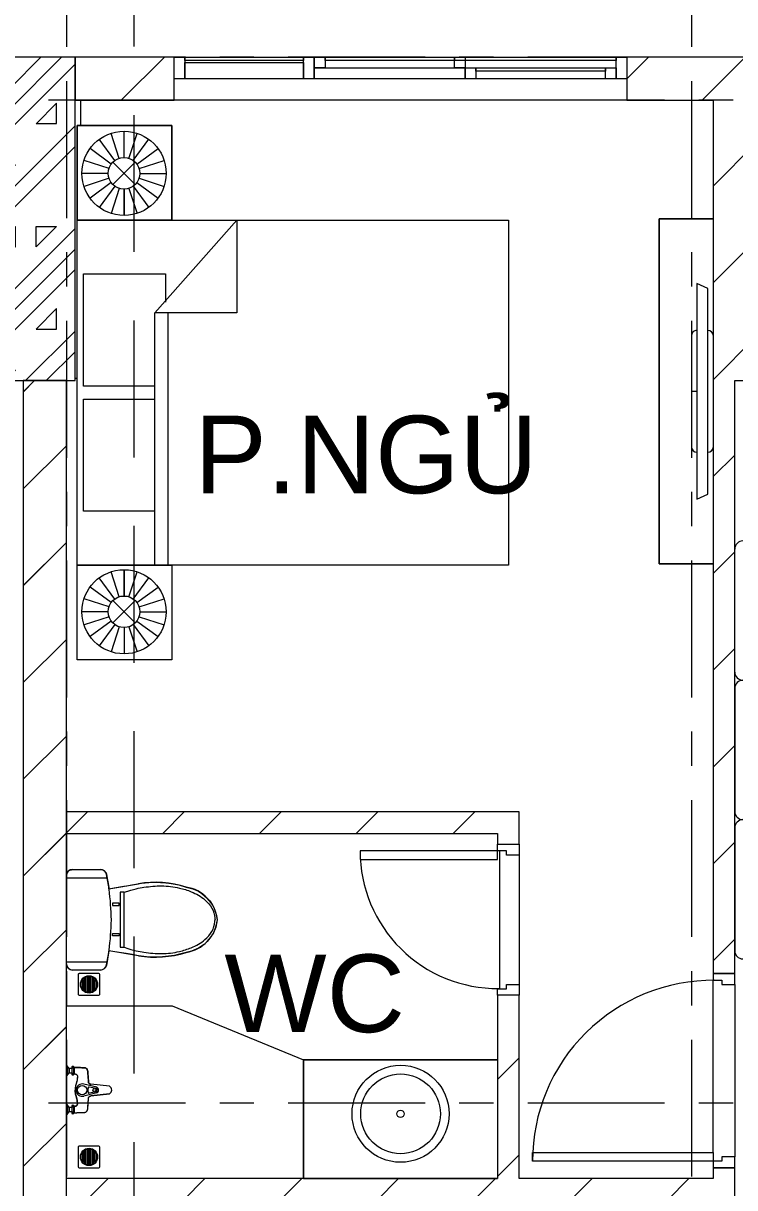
# Model space of a CAD drawing. Header units: millimetres. Extents: x -20144 to 117583, y -11426 to 48263.
# Drawn here: x 16801 to 20100, y 37357 to 42757 of the extents above; entities that cross this region are included whole.
import ezdxf

# ---------------------------------------------------------------- set-up
doc = ezdxf.new("R2010")
doc.units = ezdxf.units.MM
doc.linetypes.add('Grid Line', pattern=[22.225, 12.7, -3.175, 3.175, -3.175])
doc.linetypes.add('HIDDEN2', pattern=[4.7625, 3.175, -1.5875])
for name, color, linetype, lineweight in [('CHU', 181, 'Continuous', 5), ('CUA', 31, 'Continuous', 9), ('HATCH-TUONG', 152, 'Continuous', 9), ('KI-HIEU-1', 151, 'Continuous', 9), ('NET CAT', 3, 'Continuous', 5), ('NET-CAT', 3, 'Continuous', 9), ('NET-THAY', 2, 'Continuous', 15), ('THIET BI', 44, 'Continuous', 5), ('THIET-BI', 44, 'Continuous', 5), ('TRUC', 225, 'Continuous', 5)]:
    doc.layers.add(name, color=color, linetype=linetype, lineweight=lineweight)
doc.styles.add('Arial', font='arial.ttf', dxfattribs={"height": 360})
pattern_1 = [(45, (0, 0), (-224.5064, 224.5064), [])]

# ---------------------------------------------------------------- blocks, each defined once
blk = doc.blocks.new('CUA PHONG NGU - Type 1-398312-MẶT BẰNG TẦNG 24')
at = {"layer": 'CUA'}
for p, q in [((-317.5, 890.3), (-277.5, 890.3)), ((-317.5, 52.3), (-317.5, 890.3)), ((-277.5, 890.3), (-277.5, 52.3)), ((-277.5, 52.3), (-317.5, 52.3))]:
    blk.add_line(p, q, dxfattribs=at)
at = {"layer": 'CUA', "lineweight": 5}
for p, q in [((-318.5, 52.3), (-348.5, 52.3)), ((-348.5, 52.3), (-348.5, -47.7)), ((-318.5, 11.3), (-318.5, 52.3)), ((-298.5, 11.3), (-318.5, 11.3)), ((-298.5, -47.7), (-298.5, 11.3)), ((521.5, 11.3), (501.5, 11.3)), ((501.5, 11.3), (501.5, -47.7)), ((551.5, 52.3), (521.5, 52.3)), ((521.5, 52.3), (521.5, 11.3)), ((551.5, -47.7), (551.5, 52.3)), ((-348.5, -47.7), (-298.5, -47.7)), ((501.5, -47.7), (551.5, -47.7))]:
    blk.add_line(p, q, dxfattribs=at)
blk.add_arc((-317.5, 52.3), 838, 359.5, 90, dxfattribs=at)
blk = doc.blocks.new('CUA WC - Type 1-374201-MẶT BẰNG TẦNG 24')
at = {"layer": 'CUA', "lineweight": 5}
for p, q in [((-248.5, -52.3), (-248.5, 47.7)), ((-248.5, 47.7), (-198.5, 47.7)), ((-198.5, 47.7), (-198.5, -11.3)), ((401.5, 47.7), (451.5, 47.7)), ((401.5, -11.3), (401.5, 47.7)), ((451.5, 47.7), (451.5, -52.3)), ((-218.5, -52.3), (-248.5, -52.3)), ((-218.5, -11.3), (-218.5, -52.3)), ((-198.5, -11.3), (-218.5, -11.3)), ((421.5, -11.3), (401.5, -11.3)), ((421.5, -52.3), (421.5, -11.3)), ((451.5, -52.3), (421.5, -52.3))]:
    blk.add_line(p, q, dxfattribs=at)
at = {"layer": 'CUA'}
for p, q in [((-177.5, -52.3), (-217.5, -52.3)), ((-217.5, -52.3), (-217.5, -690.3)), ((-177.5, -690.3), (-177.5, -52.3)), ((-217.5, -690.3), (-177.5, -690.3))]:
    blk.add_line(p, q, dxfattribs=at)
at = {"layer": 'CUA', "lineweight": 5}
blk.add_arc((-217.5, -52.3), 638, 270, 0.5, dxfattribs=at)
blk = doc.blocks.new('X-PHONG NGU 2 - X-PHONG NGU 2_Recovery_-626354-MẶT BẰNG TẦNG 24')
at = {"layer": 'CUA'}
for p, q in [((-1050, 100), (-1000, 100)), ((-1050, 0), (-1050, 100)), ((-1000, 100), (-450, 100)), ((-1000, 85), (-1000, 100)), ((-1000, 100), (-1000, 0)), ((-450, 85), (-1000, 85)), ((-1000, 75), (-450, 75)), ((-1000, 0), (-1000, 75)), ((-450, 100), (-450, 85)), ((-450, 100), (-400, 100)), ((-450, 0), (-450, 100)), ((-450, 75), (-450, 0)), ((-400, 100), (-350, 100)), ((-400, 50), (-400, 100)), ((-400, 100), (-400, 0)), ((-350, 100), (250, 100)), ((-350, 85), (-350, 100)), ((-350, 100), (-350, 50)), ((250, 85), (-350, 85)), ((250, 100), (1000, 100)), ((250, 85), (250, 100)), ((250, 100), (250, 85)), ((250, 100), (300, 100)), ((250, 50), (250, 100)), ((1000, 85), (250, 85)), ((300, 100), (300, 50)), ((1000, 100), (1000, 85)), ((1000, 100), (1050, 100)), ((1000, 0), (1000, 100)), ((1050, 100), (1050, 0)), ((-1000, 0), (-1050, 0)), ((-450, 0), (-1000, 0)), ((-400, 0), (-450, 0)), ((-400, 50), (300, 50)), ((-400, 0), (-400, 50)), ((-350, 50), (-400, 50)), ((300, 0), (-400, 0)), ((300, 50), (250, 50)), ((300, 50), (300, 0)), ((300, 50), (350, 50)), ((300, 0), (300, 50)), ((350, 0), (300, 0)), ((350, 50), (950, 50)), ((350, 35), (350, 50)), ((350, 50), (350, 0)), ((950, 35), (350, 35)), ((950, 0), (350, 0)), ((950, 50), (950, 35)), ((950, 50), (1000, 50)), ((950, 0), (950, 50)), ((1000, 0), (950, 0)), ((1000, 50), (1000, 0)), ((1050, 0), (1000, 0))]:
    blk.add_line(p, q, dxfattribs=at)
blk = doc.blocks.new('X-SOFA - X-SOFA-629876-MẶT BẰNG TẦNG 24')
at = {"layer": 'THIET BI'}
for p, q in [((-658.4, 959.8), (-658.4, 978.7)), ((-644.3, 992.8), (-295.7, 992.8)), ((-281.5, 978.7), (-281.5, 959.8)), ((-753.8, 360.8), (-753.8, 931.5)), ((-716.2, 969.2), (-658.4, 969.2)), ((-295.7, 945.7), (-644.3, 945.7)), ((-103.7, 969.2), (-281.5, 969.2)), ((-216.7, 360.8), (-216.7, 931.5)), ((-141.3, 360.8), (-141.3, 931.5)), ((-37.7, 969.2), (-103.7, 969.2)), ((0, 360.8), (0, 931.5)), ((-1850, 275), (-1250, 275)), ((-1850, -325), (-1850, 275)), ((-1850, -325), (-1850, 275)), ((-1850, 275), (-1250, 275)), ((-1250, 275), (-1250, -325)), ((-1250, 275), (-1250, -325)), ((-753.8, 285.4), (-753.8, -285.4)), ((-716.2, 323.1), (-37.7, 323.1)), ((-216.7, 285.4), (-216.7, -285.4)), ((-141.3, 285.4), (-141.3, -285.4)), ((0, -285.4), (0, 285.4)), ((-716.2, -323.1), (-103.7, -323.1)), ((-103.7, -323.1), (-37.7, -323.1)), ((-1250, -325), (-1850, -325)), ((-1250, -325), (-1850, -325)), ((-753.8, -360.8), (-753.8, -931.5)), ((-216.7, -360.8), (-216.7, -931.5)), ((-141.3, -360.8), (-141.3, -931.5)), ((0, -360.8), (0, -931.5)), ((-716.2, -969.2), (-658.4, -969.2)), ((-658.4, -959.8), (-658.4, -978.7)), ((-295.7, -945.7), (-644.3, -945.7)), ((-281.5, -978.7), (-281.5, -959.8)), ((-281.5, -969.2), (-103.7, -969.2)), ((-103.7, -969.2), (-37.7, -969.2)), ((-644.3, -992.8), (-295.7, -992.8))]:
    blk.add_line(p, q, dxfattribs=at)
for centre, radius, start, end in [((-644.3, 978.7), 14.1, 90, 180), ((-295.7, 978.7), 14.1, 0, 90), ((-716.2, 931.5), 37.7, 90, 180), ((-644.3, 959.8), 14.1, 180, 270), ((-295.7, 959.8), 14.1, 270, 0), ((-179, 931.5), 37.7, 90, 180), ((-103.7, 931.5), 37.7, 90, 180), ((-37.7, 931.5), 37.7, 0, 90), ((-716.2, 360.8), 37.7, 180, 270), ((-179, 360.8), 37.7, 180, 270), ((-103.7, 360.8), 37.7, 180, 270), ((-37.7, 360.8), 37.7, 270, 0), ((-716.2, 285.4), 37.7, 90, 180), ((-179, 285.4), 37.7, 90, 180), ((-103.7, 285.4), 37.7, 90, 180), ((-37.7, 285.4), 37.7, 360, 90), ((-716.2, -285.4), 37.7, 180, 270), ((-716.2, -360.8), 37.7, 90, 180), ((-179, -285.4), 37.7, 180, 270), ((-179, -360.8), 37.7, 90, 180), ((-103.7, -285.4), 37.7, 180, 270), ((-103.7, -360.8), 37.7, 90, 180), ((-37.7, -285.4), 37.7, 270, 0), ((-37.7, -360.8), 37.7, 360, 90), ((-716.2, -931.5), 37.7, 180, 270), ((-644.3, -959.8), 14.1, 90, 180), ((-295.7, -959.8), 14.1, 0, 90), ((-179, -931.5), 37.7, 180, 270), ((-103.7, -931.5), 37.7, 180, 270), ((-37.7, -931.5), 37.7, 270, 0), ((-644.3, -978.7), 14.1, 180, 270), ((-295.7, -978.7), 14.1, 270, 0)]:
    blk.add_arc(centre, radius, start, end, dxfattribs=at)
blk = doc.blocks.new('X-TV - X-TV-629878-MẶT BẰNG TẦNG 24')
at = {"layer": 'THIET BI'}
for p, q in [((0, -250), (0, -0.1)), ((0, -0.1), (0, -250)), ((322.5, -25), (300, -75)), ((1277.5, -25), (322.5, -25)), ((1300, -75), (1277.5, -25)), ((1600, -0.1), (1600, -250)), ((1600, -250), (1600, -0.1)), ((300, -75), (1300, -75)), ((540, -100), (1060, -100)), ((800, -100), (800, -75)), ((1600, -250), (0, -250)), ((0, -250), (1600, -250))]:
    blk.add_line(p, q, dxfattribs=at)
for centre, start_param, end_param in [((540, -25), 0.006734, 1.570796), ((1060, -25), 4.712389, 6.276452), ((540, -75), 1.570796, 3.141593), ((1060, -75), 3.141593, 4.712389)]:
    blk.add_ellipse(centre, major_axis=(0, 25), ratio=0.9, start_param=start_param, end_param=end_param, dxfattribs=at)
blk = doc.blocks.new('X-GIUONG - X-GIUONG-V30-MẶT BẰNG TẦNG 24')
at = {"layer": 'THIET BI'}
for p, q in [((-800, 2000), (800, 2000)), ((-800, 0), (-800, 2000)), ((-800, 0), (-800, 2000)), ((-800, 2000), (800, 2000)), ((800, 2000), (800, 0)), ((800, 2000), (800, 0)), ((-800, 740), (-370, 740)), ((-370, 360), (-800, 740)), ((-370, 740), (-370, 360)), ((-1239, 439), (-800, 439)), ((-1239, 0), (-1239, 439)), ((-1239, 439), (-1239, 0)), ((-800, 439), (-1239, 439)), ((-800, 439), (-800, 0)), ((-800, 0), (-800, 439)), ((800, 439), (1239, 439)), ((800, 0), (800, 439)), ((800, 439), (1239, 439)), ((800, 0), (800, 439)), ((1239, 439), (1239, 0)), ((1239, 439), (1239, 0)), ((-1039.2, 287), (-1076.9, 402.9)), ((-1016.6, 290.5), (-1016.6, 412.5)), ((-993.9, 287), (-956.3, 402.9)), ((-550, 410), (-420, 410)), ((-550, 30), (-550, 410)), ((-370, 420), (800, 420)), ((993.9, 287), (956.3, 402.9)), ((1016.6, 290.5), (1016.6, 412.5)), ((1039.2, 287), (1076.9, 402.9)), ((-1075.8, 260.4), (-1174.4, 332.1)), ((-1059.6, 276.6), (-1131.2, 375.2)), ((-973.5, 276.6), (-901.9, 375.2)), ((-957.4, 260.4), (-858.7, 332.1)), ((800, 360), (-370, 360)), ((-30, 360), (-30, 30)), ((30, 30), (30, 360)), ((550, 360), (550, 30)), ((957.4, 260.4), (858.7, 332.1)), ((973.5, 276.6), (901.9, 375.2)), ((1059.6, 276.6), (1131.2, 375.2)), ((1075.8, 260.4), (1174.4, 332.1)), ((-1086.1, 240), (-1202.1, 277.7)), ((-947, 240), (-831, 277.7)), ((947, 240), (831, 277.7)), ((1086.1, 240), (1202.1, 277.7)), ((-1089.7, 217.4), (-1211.7, 217.4)), ((-1068.3, 269.1), (-964.8, 165.6)), ((-1068.3, 165.6), (-964.8, 269.1)), ((-943.4, 217.4), (-821.4, 217.4)), ((-821.4, 217.4), (-943.4, 217.4)), ((943.4, 217.4), (821.4, 217.4)), ((821.4, 217.4), (943.4, 217.4)), ((1068.3, 269.1), (964.8, 165.6)), ((1068.3, 165.6), (964.8, 269.1)), ((1089.7, 217.4), (1211.7, 217.4)), ((-1086.1, 194.8), (-1202.1, 157.1)), ((-1075.8, 174.4), (-1174.4, 102.7)), ((-957.4, 174.4), (-858.7, 102.7)), ((-947, 194.8), (-831, 157.1)), ((947, 194.8), (831, 157.1)), ((957.4, 174.4), (858.7, 102.7)), ((1075.8, 174.4), (1174.4, 102.7)), ((1086.1, 194.8), (1202.1, 157.1)), ((-1059.6, 158.2), (-1131.2, 59.5)), ((-1039.2, 147.8), (-1076.9, 31.8)), ((-1016.6, 144.2), (-1016.6, 22.2)), ((-993.9, 147.8), (-956.3, 31.8)), ((-973.5, 158.2), (-901.9, 59.5)), ((973.5, 158.2), (901.9, 59.5)), ((993.9, 147.8), (956.3, 31.8)), ((1016.6, 144.2), (1016.6, 22.2)), ((1039.2, 147.8), (1076.9, 31.8)), ((1059.6, 158.2), (1131.2, 59.5)), ((-800, 0), (-1239, 0)), ((-1239, 0), (-800, 0)), ((800, 0), (-800, 0)), ((800, 0), (-800, 0)), ((-30, 30), (-550, 30)), ((550, 30), (30, 30)), ((1239, 0), (800, 0)), ((1239, 0), (800, 0))]:
    blk.add_line(p, q, dxfattribs=at)
for centre, radius in [((-1016.6, 217.4), 195.1), ((1016.6, 217.4), 195.1), ((-1016.6, 217.4), 73.2), ((1016.6, 217.4), 73.2)]:
    blk.add_circle(centre, radius, dxfattribs=at)
blk = doc.blocks.new('X-XI - X-XI-V32-MẶT BẰNG TẦNG 24')
at = {"layer": 'THIET-BI'}
for p, q in [((-121.7, 628.9), (-100.2, 653.8)), ((-100.2, 653.8), (-87.5, 664.8)), ((-87.5, 664.8), (-69.9, 676.9)), ((-69.9, 676.9), (-49.6, 687.2)), ((-49.6, 687.2), (-19.9, 696.9)), ((-19.9, 696.9), (0, 700.2)), ((0, 700.2), (34.6, 692.9)), ((34.6, 692.9), (60.8, 681.9)), ((60.8, 681.9), (86, 665.9)), ((86, 665.9), (100.2, 653.8)), ((100.2, 653.8), (114.1, 638.9)), ((-143.5, 587), (-131.8, 612.8)), ((-131.8, 612.8), (-121.7, 628.9)), ((114.1, 638.9), (131.6, 613.2)), ((131.6, 613.2), (145.5, 581)), ((-161.1, 520.9), (-151.4, 555.9)), ((-151.4, 555.9), (-143.5, 587)), ((145.5, 581), (151.4, 555.9)), ((151.4, 555.9), (155.1, 543.7)), ((155.1, 543.7), (161.7, 518.5)), ((-169.6, 474.8), (-166.5, 495.3)), ((-166.5, 495.3), (-161.1, 520.9)), ((161.7, 518.5), (165.2, 502.3)), ((165.2, 502.3), (172.5, 446.5)), ((-173.5, 402.2), (-173.1, 436.1)), ((-173.1, 436.1), (-172.5, 446.5)), ((-172.5, 446.5), (-169.6, 474.8)), ((172.5, 446.5), (173.5, 426.5)), ((-172.5, 383), (-173.5, 402.2)), ((-171, 365.1), (-172.5, 383)), ((173.2, 395.8), (171.6, 371)), ((173.5, 426.5), (173.2, 395.8)), ((-168.9, 349), (-171, 365.1)), ((-164.6, 322), (-168.9, 349)), ((-143.8, 197.5), (-166.7, 335.2)), ((-143.8, 197.5), (-166.7, 335.2)), ((166.7, 335.2), (143.8, 197.5)), ((166.7, 335.2), (143.8, 197.5)), ((166.7, 335.2), (161.7, 304.9)), ((171.6, 371), (166.7, 335.2)), ((-161.5, 303.8), (-164.6, 322)), ((-157.7, 280.9), (-161.5, 303.8)), ((-155.3, 266.3), (-157.7, 280.9)), ((157.2, 277.8), (151.8, 245.3)), ((161.7, 304.9), (157.2, 277.8)), ((-147.8, 221.1), (-155.3, 266.3)), ((-143.8, 197.5), (-147.8, 221.1)), ((-8.6, 267.8), (-127.7, 267.8)), ((-127.7, 267.8), (-127.7, 249.9)), ((-127.7, 249.9), (127.7, 249.9)), ((-76.6, 245), (-76.6, 213.5)), ((-66.1, 245), (-76.6, 245)), ((-66.1, 213.5), (-66.1, 245)), ((127.7, 267.8), (-8.6, 267.8)), ((64, 245), (74.4, 245)), ((64, 213.5), (64, 245)), ((74.4, 245), (74.4, 213.5)), ((127.7, 249.9), (127.7, 267.8)), ((146.9, 216.1), (143.8, 197.5)), ((151.8, 245.3), (146.9, 216.1)), ((-233.2, 157.9), (-232.9, 162.1)), ((-232.9, 162.1), (-231, 169.1)), ((-231, 169.1), (-228, 174.5)), ((-228, 174.5), (-224.2, 178.9)), ((-224.2, 178.9), (-216.9, 183.9)), ((-216.9, 183.9), (-209.4, 186.4)), ((-209.4, 186.4), (-202.4, 187.7)), ((-202.4, 187.7), (-192, 189.7)), ((-194.6, 0.1), (-194.6, 185.7)), ((-192, 189.7), (-184.2, 191.1)), ((-184.2, 191.1), (-168, 193.8)), ((-168, 193.8), (-149.9, 196.6)), ((-149.9, 196.6), (-143.8, 197.5)), ((-76.6, 213.5), (-66.1, 213.5)), ((74.4, 213.5), (64, 213.5)), ((143.8, 197.5), (212.9, 185.5)), ((194.6, 0.1), (194.6, 186.1)), ((212.9, 185.5), (220.8, 181.7)), ((220.8, 181.7), (226.5, 176.5)), ((226.5, 176.5), (231.9, 166.7)), ((231.9, 166.7), (233.2, 157.9)), ((-233.2, 29), (-233.2, 157.9)), ((-233.2, 29), (-233.2, 157.9)), ((-233.2, 45), (-233.2, 157.9)), ((233.2, 157.9), (233.2, 29)), ((233.2, 157.9), (233.2, 29)), ((233.2, 157.9), (233.2, 29)), ((-233.2, 33.2), (-233.2, 45)), ((-230.6, 16.8), (-233.2, 33.2)), ((-227.9, 12.2), (-230.6, 16.8)), ((-222, 6.1), (-227.9, 12.2)), ((-212.4, 1.2), (-222, 6.1)), ((-205.1, 0.1), (-212.4, 1.2)), ((215, 2.1), (204.9, 0.1)), ((219.3, 4.2), (215, 2.1)), ((224.8, 8.5), (219.3, 4.2)), ((227.7, 12), (224.8, 8.5)), ((231.6, 19.3), (227.7, 12)), ((233.2, 29), (231.6, 19.3))]:
    blk.add_line(p, q, dxfattribs=at)
for centre, radius, start, end in [((18.2, 529.6), 171.6, 96.0902, 171.1733), ((18.2, 529.6), 171.6, 96.0902, 171.1733), ((-18.2, 529.6), 171.6, 8.8267, 83.9098), ((-18.2, 529.6), 171.6, 8.8267, 83.9098), ((287.1, 414.4), 460.7, 162.1144, 189.9059), ((287.1, 414.4), 460.7, 162.1144, 189.9059), ((-287.1, 414.4), 460.7, 350.0941, 17.8856), ((-287.1, 414.4), 460.7, 350.0941, 17.8856), ((-204.3, 157.9), 29, 100.1401, 180), ((-204.3, 157.9), 29, 100.1401, 180), ((18.1, -960), 1168.8, 97.9652, 101.2238), ((18.1, -960), 1168.8, 97.9652, 101.2238), ((18.1, -960), 1168.8, 90.8367, 97.8553), ((-16, -957.7), 1166.4, 82.2317, 89.1625), ((-18.1, -960), 1168.8, 78.7762, 82.0348), ((-18.1, -960), 1168.8, 78.7762, 82.0348), ((204.3, 157.9), 29, 0, 79.8599), ((204.3, 157.9), 29, 0, 79.8599), ((-204.3, 29), 29, 180, 268.0956), ((-204.3, 29), 29, 180, 269.3353), ((204.3, 29), 29, 270.6647, 360), ((204.3, 29), 29, 271.9044, 0)]:
    blk.add_arc(centre, radius, start, end, dxfattribs=at)
for points in [[(-127.7, 267.8), (-143.4, 315.6), (-152.2, 364.8), (-160.3, 442.2), (-151, 516.8), (-129.6, 585.3), (-93.5, 652), (-37.5, 689.3), (-2.9, 689.4), (0, 689.4)], [(127.7, 267.8), (143.4, 315.6), (152.2, 364.8), (160.3, 442.2), (151, 516.8), (129.6, 585.3), (93.5, 652), (37.5, 689.3), (2.9, 689.4), (0, 689.4)]]:
    blk.add_open_spline(points, degree=3, knots=[12.724379, 12.724379, 12.724379, 12.724379, 75.096459, 151.912755, 228.70098, 282.501534, 351.034079, 439.49288, 447.51098, 447.51098, 447.51098, 447.51098], dxfattribs=at)
blk = doc.blocks.new('X-LA1 - X-LA-629883-MẶT BẰNG TẦNG 24')
at = {"layer": 'THIET-BI'}
for p, q in [((-450, 550), (449.9, 550)), ((-450, 0), (-450, 550)), ((449.9, 550), (-450, 550)), ((-450, 550), (-450, 0)), ((449.9, 0), (-450, 0)), ((-450, 0), (449.9, 0))]:
    blk.add_line(p, q, dxfattribs=at)
for radius in [225, 185, 17]:
    blk.add_circle((0, 300), radius, dxfattribs=at)
blk = doc.blocks.new('X-SEN - X-SEN-410583-MẶT BẰNG TẦNG 24')
at = {"layer": 'THIET-BI'}
for p, q in [((-67.5, 0), (-112.5, 0)), ((-112.5, 0), (-112.5, -3.8)), ((-112.5, 0), (-67.5, 0)), ((-112.5, -3.8), (-112.5, 0)), ((-67.5, -3.8), (-67.5, 0)), ((-67.5, 0), (-67.5, -3.8)), ((112.5, 0), (67.5, 0)), ((67.5, 0), (67.5, -3.8)), ((67.5, 0), (67.5, -3.8)), ((112.5, 0), (67.5, 0)), ((112.5, -3.8), (112.5, 0)), ((112.5, -3.8), (112.5, 0)), ((-112.5, -3.8), (-99.9, -12.6)), ((-67.5, -3.8), (-112.5, -3.8)), ((-112.5, -3.8), (-99.9, -12.6)), ((-99.9, -25.3), (-107.2, -25.3)), ((-72.8, -25.3), (-107.2, -25.3)), ((-107.2, -34.3), (-105.1, -34.3)), ((-107.2, -34.3), (-72.8, -34.3)), ((-105.1, -34.3), (-105.1, -37.2)), ((-105.1, -34.3), (-105.1, -37.2)), ((-74.9, -34.3), (-105.1, -34.3)), ((-105.1, -37.2), (-74.9, -37.2)), ((-99.9, -12.6), (-99.9, -25.3)), ((-99.9, -12.6), (-80.1, -12.6)), ((-80.1, -12.6), (-99.9, -12.6)), ((-99.9, -12.6), (-99.9, -25.3)), ((-80.1, -12.6), (-67.5, -3.8)), ((-80.1, -12.6), (-67.5, -3.8)), ((-80.1, -25.3), (-80.1, -12.6)), ((-80.1, -25.3), (-80.1, -12.6)), ((-72.8, -25.3), (-80.1, -25.3)), ((-74.9, -37.2), (-74.9, -34.3)), ((-74.9, -34.3), (-72.8, -34.3)), ((-74.9, -37.2), (-74.9, -34.3)), ((67.5, -3.8), (80.1, -12.6)), ((112.5, -3.8), (67.5, -3.8)), ((67.5, -3.8), (80.1, -12.6)), ((80.1, -25.3), (72.8, -25.3)), ((107.2, -25.3), (72.8, -25.3)), ((72.8, -34.3), (74.9, -34.3)), ((72.8, -34.3), (107.2, -34.3)), ((74.9, -34.3), (74.9, -37.2)), ((74.9, -34.3), (74.9, -37.2)), ((105.1, -34.3), (74.9, -34.3)), ((74.9, -37.2), (105.1, -37.2)), ((80.1, -12.6), (80.1, -25.3)), ((99.9, -12.6), (80.1, -12.6)), ((80.1, -12.6), (99.9, -12.6)), ((99.9, -12.6), (80.1, -12.6)), ((80.1, -12.6), (80.1, -25.3)), ((99.9, -12.6), (112.5, -3.8)), ((99.9, -12.6), (112.5, -3.8)), ((99.9, -25.3), (99.9, -12.6)), ((99.9, -25.3), (99.9, -12.6)), ((107.2, -25.3), (99.9, -25.3)), ((105.1, -37.2), (105.1, -34.3)), ((105.1, -34.3), (107.2, -34.3)), ((105.1, -37.2), (105.1, -34.3)), ((-12.9, -141.7), (-27.6, -80.8)), ((-7.7, -139.6), (-13.8, -105.5)), ((7.7, -139.6), (13.8, -105.5)), ((12.9, -141.7), (27.6, -80.8)), ((-27.3, -113.1), (-17.5, -199.2)), ((-17.5, -199.2), (-27.3, -113.1)), ((17.5, -199.2), (27.3, -113.1)), ((17.5, -199.2), (27.3, -113.1))]:
    blk.add_line(p, q, dxfattribs=at)
for centre, radius in [((0, -73.2), 21.5), ((0, -130.1), 7.2)]:
    blk.add_circle(centre, radius, dxfattribs=at)
for centre, radius, start, end in [((-102.9, -29.8), 6.9, 148.0246, 211.9754), ((-102.9, -29.8), 6.9, 148.0246, 211.9754), ((-107.2, -27.1), 1.8, 90, 148.0246), ((-107.2, -27.1), 1.8, 90, 148.0246), ((-107.2, -32.5), 1.8, 211.9754, 270), ((-107.2, -32.5), 1.8, 211.9754, 270), ((-112.5, -29.8), 6.9, 319.2845, 40.7155), ((-94.4, -29.8), 6.9, 139.2845, 220.7155), ((-85.4, -29.8), 6.9, 319.2845, 40.7155), ((-67.5, -29.8), 6.9, 139.2845, 220.7155), ((-72.8, -27.1), 1.8, 31.9754, 90), ((-72.8, -27.1), 1.8, 31.9754, 90), ((-72.8, -32.5), 1.8, 270, 328.0246), ((-72.8, -32.5), 1.8, 270, 328.0246), ((-77.1, -29.8), 6.9, 328.0246, 31.9754), ((-77.1, -29.8), 6.9, 328.0246, 31.9754), ((-0.4, -73.2), 28.3, 89.2517, 195.6693), ((0.4, -73.2), 28.3, 344.3307, 90.7483), ((77.1, -29.8), 6.9, 148.0246, 211.9754), ((77.1, -29.8), 6.9, 148.0246, 211.9754), ((72.8, -27.1), 1.8, 90, 148.0246), ((72.8, -27.1), 1.8, 90, 148.0246), ((72.8, -32.5), 1.8, 211.9754, 270), ((72.8, -32.5), 1.8, 211.9754, 270), ((67.5, -29.8), 6.9, 319.2845, 40.7155), ((85.6, -29.8), 6.9, 139.2845, 220.7155), ((94.6, -29.8), 6.9, 319.2845, 40.7155), ((112.5, -29.8), 6.9, 139.2845, 220.7155), ((107.2, -27.1), 1.8, 31.9754, 90), ((107.2, -27.1), 1.8, 31.9754, 90), ((107.2, -32.5), 1.8, 270, 328.0246), ((107.2, -32.5), 1.8, 270, 328.0246), ((102.9, -29.8), 6.9, 328.0246, 31.9754), ((102.9, -29.8), 6.9, 328.0246, 31.9754), ((-9.4, -104.7), 4.5, 74.0703, 190.1556), ((-0.4, -73.2), 28.3, 254.0703, 270.7483), ((0.4, -73.2), 28.3, 269.2517, 285.9297), ((9.4, -104.7), 4.5, 349.8444, 105.9297), ((0, -134.7), 14.7, 208.4144, 331.5856), ((0, -136.6), 8.24, 201.1294, 338.8706), ((0, -191), 19.3, 205.0481, 334.9519), ((0, -191), 19.3, 205.0481, 334.9519)]:
    blk.add_arc(centre, radius, start, end, dxfattribs=at)
for points, knots in [([(-105.1, -37.2), (-105.1, -39.1), (-104.9, -42.9), (-104.7, -48.5), (-104.5, -54.2), (-104.2, -61.7), (-103.9, -68.4), (-103.8, -73.6), (-103.7, -75.5), (-103.7, -76.7), (-103.6, -77.6), (-103.6, -78.6), (-103.6, -79.8), (-103.6, -81), (-103.5, -81.8), (-103.5, -82.3), (-103.5, -82.6), (-103.4, -83), (-103.4, -83.5), (-103.3, -84.3), (-103.2, -85.5), (-103.1, -86.6), (-102.8, -87.6), (-102.6, -88.2), (-102.3, -88.9), (-101.9, -89.7), (-101.3, -90.8), (-100.6, -91.7), (-100, -92.5), (-99, -93.6), (-97.8, -94.7), (-96.2, -95.8), (-95, -96.6), (-93.7, -97.2), (-92.4, -97.7), (-91.2, -98.1), (-90.3, -98.4), (-89.6, -98.5), (-88.9, -98.7), (-88, -98.8), (-86.8, -99), (-85.6, -99.1), (-84.7, -99.1), (-84, -99.2), (-83.3, -99.3), (-82.3, -99.4), (-81.2, -99.5), (-79.7, -99.6), (-77.9, -99.8), (-75.5, -100), (-72.8, -100.2), (-70, -100.5), (-66.3, -100.8), (-61.6, -101.2), (-56, -101.5), (-51.7, -101.8), (-48.8, -101.9), (-47.3, -101.9), (-46.1, -101.9), (-45.1, -102), (-44.4, -102), (-43.6, -102), (-42.6, -102), (-41.4, -102), (-40.1, -102), (-39.3, -102.1), (-38.8, -102.1), (-38.5, -102.2), (-38.1, -102.2), (-37.6, -102.3), (-36.8, -102.4), (-35.6, -102.6), (-34.3, -103), (-33.2, -103.5), (-32.5, -104), (-31.7, -104.6), (-30.5, -105.7), (-29, -107.6), (-27.9, -110.1), (-27.4, -112), (-27.3, -113.1)], [0, 0, 0, 0, 0.041667, 0.083333, 0.125, 0.166667, 0.25, 0.270833, 0.28125, 0.291667, 0.296875, 0.302083, 0.3125, 0.322917, 0.328125, 0.330729, 0.333333, 0.335938, 0.338542, 0.34375, 0.354167, 0.364583, 0.369792, 0.375, 0.380208, 0.385417, 0.395833, 0.40625, 0.411458, 0.416667, 0.4375, 0.447917, 0.458333, 0.46875, 0.479167, 0.489583, 0.494792, 0.5, 0.505208, 0.510417, 0.520833, 0.53125, 0.536458, 0.541667, 0.546875, 0.552083, 0.5625, 0.572917, 0.583333, 0.604167, 0.625, 0.645833, 0.666667, 0.708333, 0.75, 0.791667, 0.802083, 0.8125, 0.822917, 0.828125, 0.833333, 0.838542, 0.84375, 0.854167, 0.864583, 0.869792, 0.872396, 0.875, 0.877604, 0.880208, 0.885417, 0.895833, 0.90625, 0.916667, 0.921875, 0.927083, 0.9375, 0.958333, 0.979167, 1, 1, 1, 1]), ([(-105.1, -37.2), (-104.5, -52.3), (-103.9, -68.7), (-103.3, -87.5), (-99.6, -93.9), (-92.4, -98.5), (-72.6, -100.1), (-54, -102.2), (-33.9, -102), (-28.7, -107.4), (-27.8, -111), (-27.3, -113.1)], [0, 0, 0, 0, 45.441328, 49.333631, 56.110562, 66.562664, 73.682324, 114.966912, 125.570438, 129.900151, 136.284558, 136.284558, 136.284558, 136.284558]), ([(0, -41), (-2, -40.9), (-5.6, -40.9), (-10.3, -41.2), (-14.4, -41.6), (-18, -42.2), (-21.2, -42.9), (-24.2, -43.7), (-27.1, -44.6), (-30, -45.4), (-32.9, -46.3), (-35.8, -47.2), (-38.8, -47.9), (-41.8, -48.6), (-45.1, -49.2), (-48.4, -49.8), (-51.8, -50.2), (-54.8, -50.5), (-56.9, -50.7), (-58.1, -50.8), (-59, -50.9), (-59.9, -51), (-60.8, -51), (-61.7, -51), (-62.4, -51), (-63, -51), (-63.6, -51), (-64.4, -50.9), (-65.1, -50.8), (-65.7, -50.7), (-66.1, -50.6), (-66.5, -50.5), (-67.1, -50.4), (-68.1, -50.1), (-69.1, -49.6), (-70.1, -49), (-71.1, -48.3), (-72, -47.4), (-72.8, -46.6), (-73.3, -45.8), (-73.8, -45.1), (-74.1, -44.3), (-74.4, -43.5), (-74.6, -42.6), (-74.7, -41.9), (-74.8, -41.3), (-74.8, -40.9), (-74.9, -40.4), (-74.9, -39.8), (-74.9, -38.8), (-74.9, -37.9), (-74.9, -37.2)], [0, 0, 0, 0, 0.041667, 0.083333, 0.125, 0.166667, 0.208333, 0.25, 0.291667, 0.333333, 0.375, 0.416667, 0.458333, 0.5, 0.541667, 0.583333, 0.625, 0.666667, 0.6875, 0.697917, 0.708333, 0.71875, 0.729167, 0.739583, 0.75, 0.755208, 0.760417, 0.770833, 0.78125, 0.786458, 0.791667, 0.796875, 0.802083, 0.8125, 0.833333, 0.84375, 0.854167, 0.875, 0.885417, 0.895833, 0.90625, 0.916667, 0.927083, 0.9375, 0.947917, 0.953125, 0.958333, 0.963542, 0.96875, 0.979167, 1, 1, 1, 1]), ([(-74.9, -37.2), (-74.9, -39.9), (-75, -44.9), (-67.9, -51.6), (-55.3, -50.7), (-39.4, -48.7), (-24.4, -43.4), (-11.8, -40.7), (0, -41)], [0, 0, 0, 0, 8.475038, 15.961674, 29.255673, 47.963091, 70.422589, 93.837243, 93.837243, 93.837243, 93.837243]), ([(74.9, -37.2), (74.9, -37.9), (74.9, -38.8), (74.9, -39.8), (74.9, -40.4), (74.8, -40.9), (74.8, -41.3), (74.7, -41.9), (74.6, -42.6), (74.4, -43.3), (74.3, -43.9), (74.1, -44.4), (73.8, -45.1), (73.3, -45.8), (72.8, -46.6), (72, -47.4), (71.1, -48.3), (70.1, -49), (69.1, -49.6), (68.1, -50.1), (67.1, -50.4), (66.5, -50.5), (66.1, -50.6), (65.7, -50.7), (65.1, -50.8), (64.4, -50.9), (63.5, -51), (62.7, -51), (62.1, -51), (61.5, -51), (60.8, -51), (59.9, -51), (59, -50.9), (58.1, -50.8), (56.9, -50.7), (54.8, -50.5), (51.8, -50.2), (47.2, -49.6), (41.8, -48.7), (36.8, -47.4), (32.9, -46.3), (30, -45.4), (27.1, -44.6), (24.2, -43.7), (21.2, -42.9), (18, -42.2), (14.4, -41.6), (10.3, -41.2), (5.6, -40.9), (2, -40.9), (0, -41)], [0, 0, 0, 0, 0.020833, 0.03125, 0.036458, 0.041667, 0.046875, 0.052083, 0.0625, 0.072917, 0.078125, 0.083333, 0.09375, 0.104167, 0.114583, 0.125, 0.145833, 0.15625, 0.166667, 0.1875, 0.197917, 0.203125, 0.208333, 0.213542, 0.21875, 0.229167, 0.239583, 0.25, 0.255208, 0.260417, 0.270833, 0.28125, 0.291667, 0.302083, 0.3125, 0.333333, 0.375, 0.416667, 0.5, 0.583333, 0.625, 0.666667, 0.708333, 0.75, 0.791667, 0.833333, 0.875, 0.916667, 0.958333, 1, 1, 1, 1]), ([(74.9, -37.2), (74.9, -39.9), (75, -44.9), (67.9, -51.6), (55.3, -50.7), (39.4, -48.7), (24.4, -43.4), (11.8, -40.7), (0, -41)], [0, 0, 0, 0, 8.475038, 15.961674, 29.255673, 47.963091, 70.422589, 93.837243, 93.837243, 93.837243, 93.837243]), ([(27.3, -113.1), (27.4, -112), (27.9, -110.1), (29, -107.6), (30.5, -105.7), (31.7, -104.6), (32.5, -104), (33.2, -103.5), (34.3, -103), (35.6, -102.6), (36.8, -102.4), (37.6, -102.3), (38.1, -102.2), (38.5, -102.2), (38.8, -102.1), (39.3, -102.1), (40.1, -102), (41.4, -102), (42.6, -102), (43.6, -102), (44.4, -102), (45.1, -102), (46.1, -101.9), (47.3, -101.9), (48.8, -101.9), (51.7, -101.8), (57.9, -101.4), (65.3, -100.9), (72.8, -100.2), (76.9, -99.8), (79.7, -99.6), (81.2, -99.5), (82.3, -99.4), (83.3, -99.3), (84, -99.2), (84.7, -99.1), (85.6, -99.1), (86.8, -99), (88, -98.8), (88.9, -98.7), (89.6, -98.5), (90.3, -98.4), (91.2, -98.1), (92.4, -97.7), (93.7, -97.2), (95, -96.6), (96.2, -95.8), (97.8, -94.7), (99.2, -93.4), (100.4, -91.9), (101.3, -90.8), (101.9, -89.7), (102.3, -88.9), (102.6, -88.2), (102.8, -87.6), (103.1, -86.6), (103.2, -85.5), (103.3, -84.3), (103.4, -83.5), (103.4, -83), (103.5, -82.6), (103.5, -82.3), (103.5, -81.8), (103.6, -81), (103.6, -79.8), (103.6, -78.6), (103.6, -77.6), (103.7, -76.7), (103.7, -75.5), (103.8, -73.6), (103.9, -70.3), (104.1, -65.5), (104.5, -54.2), (104.8, -44.8), (105.1, -37.2)], [0, 0, 0, 0, 0.020833, 0.041667, 0.0625, 0.072917, 0.078125, 0.083333, 0.09375, 0.104167, 0.114583, 0.119792, 0.122396, 0.125, 0.127604, 0.130208, 0.135417, 0.145833, 0.15625, 0.161458, 0.166667, 0.171875, 0.177083, 0.1875, 0.197917, 0.208333, 0.25, 0.333333, 0.375, 0.416667, 0.427083, 0.4375, 0.447917, 0.453125, 0.458333, 0.463542, 0.46875, 0.479167, 0.489583, 0.494792, 0.5, 0.505208, 0.510417, 0.520833, 0.53125, 0.541667, 0.552083, 0.5625, 0.583333, 0.59375, 0.604167, 0.614583, 0.619792, 0.625, 0.630208, 0.635417, 0.645833, 0.65625, 0.661458, 0.664062, 0.666667, 0.669271, 0.671875, 0.677083, 0.6875, 0.697917, 0.703125, 0.708333, 0.71875, 0.729167, 0.75, 0.791667, 0.833333, 1, 1, 1, 1]), ([(105.1, -37.2), (104.5, -52.3), (103.9, -68.7), (103.3, -87.5), (99.6, -93.9), (92.4, -98.5), (72.6, -100.1), (54, -102.2), (33.9, -102), (28.7, -107.4), (27.8, -111), (27.3, -113.1)], [0, 0, 0, 0, 45.441328, 49.333631, 56.110562, 66.562664, 73.682324, 114.966912, 125.570438, 129.900151, 136.284558, 136.284558, 136.284558, 136.284558])]:
    blk.add_open_spline(points, degree=3, knots=knots, dxfattribs=at)
blk = doc.blocks.new('X-PHEU - X-PHEU-629889-MẶT BẰNG TẦNG 24')
at = {"layer": 'THIET-BI'}
for p, q in [((25, -29), (25, -121)), ((121, -25), (29, -25)), ((47.5, -51.8), (47.5, -98.2)), ((52.5, -103.1), (52.5, -46.9)), ((57.5, -43.5), (57.5, -106.5)), ((62.5, -108.8), (62.5, -41.2)), ((67.5, -39.8), (67.5, -110.2)), ((72.5, -71.9), (72.5, -39.1)), ((77.5, -39.1), (77.5, -71.9)), ((82.5, -110.2), (82.5, -39.8)), ((87.5, -41.2), (87.5, -108.8)), ((92.5, -106.5), (92.5, -43.5)), ((97.5, -46.9), (97.5, -103.1)), ((102.5, -98.2), (102.5, -51.8)), ((125, -121), (125, -29)), ((42.5, -90.5), (42.5, -59.5)), ((72.5, -110.9), (72.5, -78.1)), ((77.5, -78.1), (77.5, -110.9)), ((107.5, -59.5), (107.5, -90.5)), ((29, -125), (121, -125))]:
    blk.add_line(p, q, dxfattribs=at)
blk.add_circle((75, -75), 40, dxfattribs=at)
for centre, radius, start, end in [((29, -29), 4, 90, 180), ((75, -75), 36, 139.8082, 154.5256), ((75, -75), 36, 119.0853, 128.6822), ((75, -75), 36, 102.0247, 110.3175), ((75, -75), 36, 90, 93.9821), ((75, -75), 36, 86.0179, 90), ((75, -75), 36, 69.6825, 77.9753), ((75, -75), 36, 51.3178, 60.9147), ((75, -75), 36, 25.4744, 40.1918), ((121, -29), 4, 0, 90), ((75, -75), 36, 205.4744, 220.1918), ((75, -75), 36, 231.3178, 240.9147), ((75, -75), 4, 128.6822, 231.3178), ((75, -75), 4, 308.6822, 51.3178), ((75, -75), 36, 299.0853, 308.6822), ((75, -75), 36, 319.8082, 334.5256), ((29, -121), 4, 180, 270), ((75, -75), 36, 249.6825, 257.9753), ((75, -75), 36, 266.0179, 270), ((75, -75), 36, 270, 273.9821), ((75, -75), 36, 282.0247, 290.3175), ((121, -121), 4, 270, 0)]:
    blk.add_arc(centre, radius, start, end, dxfattribs=at)

msp = doc.modelspace()

# ---------------------------------------------------------------- hatches: boundary and pattern name
at = {"layer": 'HATCH-TUONG', "lineweight": 5}
h = msp.add_hatch(dxfattribs=at)
h.set_pattern_fill('FP_2', color=256, style=0, pattern_type=2)
h.set_pattern_definition(pattern_1)
h.paths.add_polyline_path([(20200.4, 42399.9), (20200.4, 42599.9), (19600.4, 42599.9), (19600.4, 42399.9), (20000.4, 42399.9)], flags=0)
h.paths.add_polyline_path([(17500.4, 42399.9), (17500.4, 42599.9), (17040.5, 42599.9), (17040.5, 42399.9)], flags=0)
h = msp.add_hatch(dxfattribs=at)
h.set_pattern_fill('FP_2', color=256, style=0, pattern_type=2)
h.set_pattern_definition(pattern_1)
h.paths.add_polyline_path([(20200.4, 41099.9), (20200.4, 42399.9), (20000.4, 42399.9), (20000.4, 41099.9), (20100.4, 41099.9)], flags=0)
h = msp.add_hatch(dxfattribs=at)
h.set_pattern_fill('FP_2', color=256, style=0, pattern_type=2)
h.set_pattern_definition(pattern_1)
h.paths.add_polyline_path([(17000.4, 34199.9), (17000.4, 41100), (16800.4, 41100), (16800.4, 34199.9), (16903, 34199.9)], flags=0)
h = msp.add_hatch(dxfattribs=at)
h.set_pattern_fill('FP_2', color=256, style=0, pattern_type=2)
h.set_pattern_definition(pattern_1)
h.paths.add_polyline_path([(16800.5, 34199.9), (17000.5, 34199.9), (17000.5, 41100), (16800.5, 41100), (16800.5, 34851.4)], flags=0)
h = msp.add_hatch(dxfattribs=at)
h.set_pattern_fill('FP_2', color=256, style=0, pattern_type=2)
h.set_pattern_definition(pattern_1)
h.paths.add_polyline_path([(20100.4, 37299.9), (20100.4, 37449.9), (20000.4, 37449.9), (20000.4, 37299.9)], flags=0)
h.paths.add_polyline_path([(20100.4, 38349.9), (20100.4, 41099.9), (20000.4, 41099.9), (20000.4, 38349.9)], flags=0)
h = msp.add_hatch(dxfattribs=at)
h.set_pattern_fill('FP_2', color=256, style=0, pattern_type=2)
h.set_pattern_definition(pattern_1)
h.paths.add_polyline_path([(19000.4, 38999.9), (19000.4, 39099.9), (17000.5, 39099.9), (17000.5, 38999.9), (17761.5, 38999.9)], flags=0)
h = msp.add_hatch(dxfattribs=at)
h.set_pattern_fill('FP_2', color=256, style=0, pattern_type=2)
h.set_pattern_definition(pattern_1)
h.paths.add_polyline_path([(19100.4, 37399.9), (19100.4, 38249.9), (19000.4, 38249.9), (19000.4, 37399.9)], flags=0)
h.paths.add_polyline_path([(19100.4, 38949.9), (19100.4, 39099.9), (19000.4, 39099.9), (19000.4, 38949.9)], flags=0)
h = msp.add_hatch(dxfattribs=at)
h.set_pattern_fill('FP_2', color=256, style=0, pattern_type=2)
h.set_pattern_definition(pattern_1)
h.paths.add_polyline_path([(20000.4, 37299.9), (20000.4, 37399.9), (17000.5, 37399.9), (17000.5, 37299.9), (19478.6, 37299.9)], flags=0)
at = {"layer": 'NET CAT'}
h = msp.add_hatch(dxfattribs=at)
h.set_pattern_fill('FP_1', color=256, style=0, pattern_type=2)
h.set_pattern_definition([(45, (95.25, 0), (-476.246, 476.246), []), (45, (190.5, 0), (-476.246, 476.246), []), (45, (0, 0), (-476.246, 476.246), []), (45, (476.25, 0), (-476.246, 476.246), []), (45, (571.5, 0), (-476.246, 476.246), []), (0, (381, 95.25), (0, 952.5), [95.25, -857.25]), (0, (476.25, 190.5), (0, 952.5), [95.25, -857.25]), (45, (381, 95.25), (0, 952.491), [134.684, -1212.342]), (45, (476.25, 95.25), (0, 952.491), [134.684, -1212.342]), (0, (381, 95.25), (0, 952.5), [95.25, -857.25]), (90, (-95.25, 95.25), (-952.5, 6e-14), [95.25, -857.25]), (90, (0, 95.25), (-952.5, 6e-14), [190.5, -762]), (45, (-95.25, 190.5), (0, 952.491), [134.684, -1212.342]), (90, (762, 381), (-952.5, 6e-14), [95.25, -857.25]), (0, (666.75, 381), (0, 952.5), [95.25, -857.25]), (45, (666.75, 381), (0, 952.491), [134.683, -1212.342]), (0, (857.25, 95.25), (0, 952.5), [95.25, -857.25]), (0, (857.25, 571.5), (0, 952.5), [95.25, -857.25]), (90, (1047.75, 666.75), (-952.5, 6e-14), [95.25, -857.25]), (45, (857.25, 571.5), (0, 952.491), [269.367, -1077.659]), (45, (952.5, 571.5), (0, 952.491), [134.683, -1212.342]), (45, (1143, 762), (0, 952.491), [134.684, -1212.342]), (0, (1143, 857.25), (0, 952.5), [95.25, -857.25]), (90, (1143, 762), (-952.5, 6e-14), [95.25, -857.25]), (0, (476.25, 762), (0, 952.5), [95.25, -857.25]), (0, (666.75, 857.25), (0, 952.5), [95.25, -857.25]), (90, (571.5, 762), (-952.5, 6e-14), [95.25, -857.25]), (90, (666.75, 762), (-952.5, 6e-14), [95.25, -857.25]), (45, (476.25, 762), (0, 952.491), [134.684, -1212.342]), (45, (666.75, 762), (0, 952.491), [134.683, -1212.342]), (135, (119, 214.8), (-952.491, 6e-14), [134.684, -1212.342]), (135, (238.1, 333.4), (-952.491, 6e-14), [134.684, -1212.342]), (135, (309.56, 404.8), (-952.491, 6e-14), [134.684, -1212.342]), (135, (333.4, 428.6), (-952.491, 6e-14), [134.683, -1212.342]), (135, (381, 476.25), (-952.491, 6e-14), [134.683, -1212.342]), (135, (404.8, 500.06), (-952.491, 6e-14), [134.684, -1212.342]), (135, (476.25, 571.5), (-952.491, 6e-14), [134.683, -1212.342]), (135, (523.9, 619.1), (-952.491, 6e-14), [134.684, -1212.342]), (45, (119, 214.8), (0, 952.491), [95.25, -1251.776]), (45, (238.1, 333.4), (0, 952.491), [67.361, -1279.665]), (45, (404.8, 500.06), (0, 952.491), [67.361, -1279.665]), (45, (309.56, 595.3), (0, 952.491), [67.361, -1279.665]), (45, (476.25, 571.5), (0, 952.491), [67.361, -1279.665]), (45, (381, 666.75), (0, 952.491), [67.361, -1279.665]), (0, (24.2, 309.5), (0, 952.5), [190.043, -762.457]), (0, (238.1, 523.9), (0, 952.5), [95.25, -857.25])])
h.paths.add_polyline_path([(17040.5, 41099.9), (17040.5, 42599.9), (16740.5, 42599.9), (16740.5, 41099.9)], flags=0)

# ---------------------------------------------------------------- linework, layer by layer
at = {"layer": 'KI-HIEU-1', "linetype": 'HIDDEN2', "ltscale": 200}
msp.add_line((17315.5, -7833.5), (17315.5, 45196.8), dxfattribs=at)
at = {"layer": 'NET CAT', "lineweight": 13}
for p, q in [((17040.5, 42599.9), (16740.5, 42599.9)), ((17040.5, 41099.9), (17040.5, 42599.9)), ((16740.5, 41099.9), (17040.5, 41099.9))]:
    msp.add_line(p, q, dxfattribs=at)
at = {"layer": 'NET-CAT', "lineweight": 15}
for p, q in [((17500.4, 42599.9), (17040.5, 42599.9)), ((17040.5, 42599.9), (17040.5, 42399.9)), ((20200.4, 42599.9), (19600.4, 42599.9)), ((17500.4, 42399.9), (17500.4, 42499.9)), ((19600.4, 42499.9), (19600.4, 42399.9)), ((17040.5, 42399.9), (17500.4, 42399.9)), ((19600.4, 42399.9), (20000.4, 42399.9)), ((20000.4, 42399.9), (20000.4, 41099.9)), ((17000.4, 41100), (16800.4, 41100)), ((16800.5, 41100), (16800.5, 34199.9)), ((17000.5, 41100), (16800.5, 41100)), ((17000.4, 34199.9), (17000.4, 41100)), ((17000.5, 39099.9), (17000.5, 41100)), ((20000.4, 41099.9), (20000.4, 38349.9)), ((20100.4, 41099.9), (20200.4, 41099.9)), ((20100.4, 38349.9), (20100.4, 41099.9)), ((19000.4, 39099.9), (17000.5, 39099.9)), ((19100.4, 39099.9), (19000.4, 39099.9)), ((19100.4, 38949.9), (19100.4, 39099.9)), ((17000.5, 37922.4), (17000.5, 38999.9)), ((17000.5, 38999.9), (19000.4, 38999.9)), ((19000.4, 38999.9), (19000.4, 38949.9)), ((19000.4, 38949.9), (19100.4, 38949.9)), ((20000.4, 38349.9), (20100.4, 38349.9)), ((19100.4, 38249.9), (19000.4, 38249.9)), ((19000.4, 38249.9), (19000.4, 37399.9)), ((19100.4, 37399.9), (19100.4, 38249.9)), ((17000.5, 37742.3), (17000.5, 37877.6)), ((17000.5, 37399.9), (17000.5, 37697.5)), ((20000.4, 37449.9), (20000.4, 37399.9)), ((20100.4, 37449.9), (20000.4, 37449.9)), ((20100.4, 37299.9), (20100.4, 37449.9)), ((19000.4, 37399.9), (17000.5, 37399.9)), ((20000.4, 37399.9), (19100.4, 37399.9))]:
    msp.add_line(p, q, dxfattribs=at)
at = {"layer": 'NET-THAY', "lineweight": 9}
for p, q in [((17065.3, 42399.9), (17065.3, 42283.6)), ((19600.4, 42399.9), (17500.4, 42399.9)), ((17050.5, 41110.1), (17040.5, 41110.1)), ((19010.5, 38279.9), (19010.5, 38919.9)), ((19100.4, 38899.9), (19100.4, 38299.9)), ((20000.4, 37520.9), (20000.4, 38319.9)), ((20100.4, 38299.9), (20100.4, 37499.9)), ((17000.5, 38200), (17490.4, 38200)), ((17490.4, 38200), (18100.5, 37950))]:
    msp.add_line(p, q, dxfattribs=at)
at = {"layer": 'TRUC', "linetype": 'Grid Line', "ltscale": 50}
for p, q in [((17000.5, 43599.9), (17000.5, -4500.1)), ((19900.5, 43599.9), (19900.5, -4500.1)), ((42000.5, 42599.9), (-11036.3, 42599.9)), ((42000.5, 42399.9), (-14407, 42399.9)), ((42000.5, 37749.9), (-12092.4, 37749.9))]:
    msp.add_line(p, q, dxfattribs=at)

# ---------------------------------------------------------------- block references
at = {"lineweight": 9}
for name, p in [('X-PHONG NGU 2 - X-PHONG NGU 2_Recovery_-626354-MẶT BẰNG TẦNG 24', (18550.4, 42499.9)), ('X-LA1 - X-LA-629883-MẶT BẰNG TẦNG 24', (18550.5, 37400))]:
    msp.add_blockref(name, p, dxfattribs=at)
for name, p, rotation in [('X-GIUONG - X-GIUONG-V30-MẶT BẰNG TẦNG 24', (17050.5, 41044.5), 270), ('X-TV - X-TV-629878-MẶT BẰNG TẦNG 24', (20000.5, 41850.3), 270), ('X-SOFA - X-SOFA-629876-MẶT BẰNG TẦNG 24', (20100.5, 39387.2), 180), ('CUA WC - Type 1-374201-MẶT BẰNG TẦNG 24', (19052.7, 38701.4), 270), ('X-XI - X-XI-V32-MẶT BẰNG TẦNG 24', (17000.4, 38599.9), 270), ('X-PHEU - X-PHEU-629889-MẶT BẰNG TẦNG 24', (17180.4, 38224.9), 180), ('CUA PHONG NGU - Type 1-398312-MẶT BẰNG TẦNG 24', (20052.7, 37798.5), 90), ('X-SEN - X-SEN-410583-MẶT BẰNG TẦNG 24', (17000.5, 37809.9), 90), ('X-PHEU - X-PHEU-629889-MẶT BẰNG TẦNG 24', (17180.4, 37424.9), 180)]:
    msp.add_blockref(name, p, dxfattribs=dict(at, rotation=rotation))

# ---------------------------------------------------------------- texts
at = {"layer": 'CHU', "color": 7, "char_height": 360, "attachment_point": 3, "line_spacing_factor": 0.936439, "style": 'Arial'}
for s, insert, width in [('\\pt2540.0016,5079.9996,7620.0012,10159.9992,12700.0008,15239.9988,17780.0004,20319.9984,22860,25400.0016,27939.9996,30480.0012,33019.9992,35560.0008,38099.9988,40640.0004,43179.9984,45720,48260.0016,50799.9996,53340.0012,55879.9992,58420.0008,60959.9988,63500.0004,66039.9984,68580,71120.0016,73659.9996,76200.0012,78739.9992,81280.0008;P.NGỦ', (19186.7, 40937.3), 1577.62), ('\\pt2540.0016,5079.9996,7620.0012,10159.9992,12700.0008,15239.9988,17780.0004,20319.9984,22860,25400.0016,27939.9996,30480.0012,33019.9992,35560.0008,38099.9988,40640.0004,43179.9984,45720,48260.0016,50799.9996,53340.0012,55879.9992,58420.0008,60959.9988,63500.0004,66039.9984,68580,71120.0016,73659.9996,76200.0012,78739.9992,81280.0008;WC', (18570.9, 38438.6), 868.6)]:
    msp.add_mtext(s, dxfattribs=dict(at, insert=insert, width=width))

doc.saveas('drawing.dxf')
